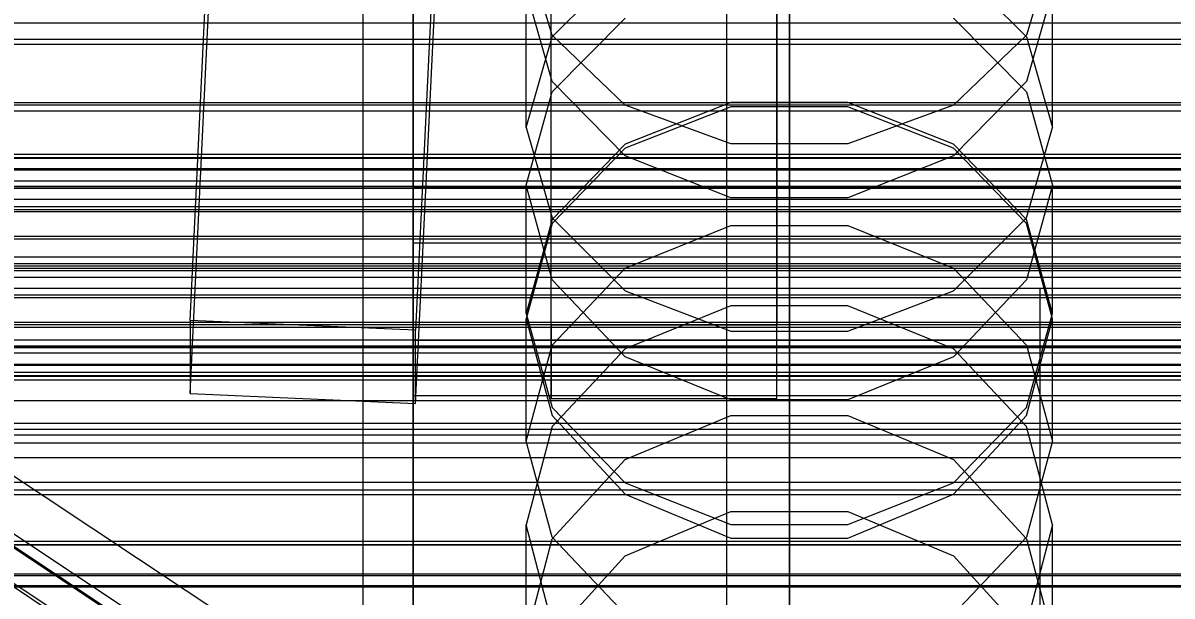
# Model space of a CAD drawing. Header units: millimetres. Extents: x -191664 to 191490, y -197311 to 10263.
# Drawn here: x -191.1 to -99.5, y -30084.5 to -30038.8 of the extents above; entities that cross this region are included whole.
import ezdxf

# ---------------------------------------------------------------- set-up
doc = ezdxf.new("R2010")
doc.units = ezdxf.units.MM
for name, color, linetype, lineweight in [('COTAS_USUARIO', 1, 'Continuous', 0), ('frontal_briquetadora', 7, 'Continuous', 0), ('frontal_C01', 7, 'Continuous', 0), ('frontal_C02', 7, 'Continuous', 0), ('frontal_C03', 7, 'Continuous', 0), ('frontal_mezcladora', 7, 'Continuous', 0), ('frontal_secador', 7, 'Continuous', 0)]:
    doc.layers.add(name, color=color, linetype=linetype, lineweight=lineweight)
doc.dimstyles.new('PLANTA_100', dxfattribs={"dimtxt": 250, "dimasz": 150, "dimexe": 150, "dimexo": 80, "dimgap": 100, "dimtad": 1, "dimtih": 1, "dimtoh": 1, "dimdec": 1, "dimdsep": 46, "dimcen": 0.09, "dimclrd": 1, "dimclre": 1, "dimclrt": 1, "dimadec": 0, "dimazin": 0, "dimtfac": 1, "dimtdec": 4, "dimtofl": 0, "dimtmove": 0, "dimatfit": 3, "dimfxl": 1, "dimtolj": 1, "dimtzin": 0, "dimarcsym": 0})

# ---------------------------------------------------------------- blocks, each defined once
blk = doc.blocks.new('*D109')
at = {"layer": 'COTAS_USUARIO', "color": 1, "lineweight": -2, "transparency": 16777216}
for p, q in [((-80, -28700), (-1350, -28700)), ((-1200, -31850), (-1200, -28850)), ((-80, -32000), (-1350, -32000))]:
    blk.add_line(p, q, dxfattribs=at)
at = {"layer": 'COTAS_USUARIO', "color": 1, "transparency": 16777216}
for points in [[(-1225, -28850), (-1175, -28850), (-1200, -28700)], [(-1225, -31850), (-1175, -31850), (-1200, -32000)]]:
    blk.add_solid(points, dxfattribs=at)
at = {"layer": 'Defpoints', "color": 0, "transparency": 16777216}
for p in [(-1200, -28700), (0, -28700), (0, -32000)]:
    blk.add_point(p, dxfattribs=at)
blk = doc.blocks.new('*D111')
at = {"layer": 'COTAS_USUARIO', "color": 1, "lineweight": -2, "transparency": 16777216}
for p, q in [((-80, -27700), (-1350, -27700)), ((-1200, -31850), (-1200, -27850)), ((-80, -32000), (-1350, -32000))]:
    blk.add_line(p, q, dxfattribs=at)
at = {"layer": 'COTAS_USUARIO', "color": 1, "transparency": 16777216}
for points in [[(-1225, -27850), (-1175, -27850), (-1200, -27700)], [(-1225, -31850), (-1175, -31850), (-1200, -32000)]]:
    blk.add_solid(points, dxfattribs=at)
at = {"layer": 'Defpoints', "color": 0, "transparency": 16777216}
for p in [(-1200, -27700), (0, -27700), (0, -32000)]:
    blk.add_point(p, dxfattribs=at)
blk = doc.blocks.new('*D121')
at = {"layer": 'COTAS_USUARIO', "color": 1, "lineweight": -2, "transparency": 16777216}
for p, q in [((-80, -29000), (-1350, -29000)), ((-1200, -31850), (-1200, -29150)), ((-80, -32000), (-1350, -32000))]:
    blk.add_line(p, q, dxfattribs=at)
at = {"layer": 'COTAS_USUARIO', "color": 1, "transparency": 16777216}
for points in [[(-1225, -29150), (-1175, -29150), (-1200, -29000)], [(-1225, -31850), (-1175, -31850), (-1200, -32000)]]:
    blk.add_solid(points, dxfattribs=at)
at = {"layer": 'Defpoints', "color": 0, "transparency": 16777216}
for p in [(-1200, -29000), (0, -29000), (0, -32000)]:
    blk.add_point(p, dxfattribs=at)

msp = doc.modelspace()

# ---------------------------------------------------------------- linework, layer by layer
at = {"layer": 'frontal_briquetadora', "color": 8, "true_color": 0x6f7d84}
for p, q in [((-164, -30100), (-164, -29920)), ((-160, -30100), (-160, -29920))]:
    msp.add_line(p, q, dxfattribs=at)
at = {"layer": 'frontal_briquetadora', "color": 9, "true_color": 0xb9c3c2}
for p, q in [((-160, -30023.957), (-160, -30039.018)), ((-160, -30042.788), (-160, -30028.189)), ((-160, -30047.119), (-160, -30033.016)), ((-148.92, -30039.824), (-151, -30032.877)), ((-109, -30032.877), (-111.08, -30039.824)), ((-160, -30034.411), (-160, -30050.411)), ((-148.92, -30039.942), (-143.093, -30034.145)), ((-116.907, -30034.145), (-111.08, -30039.942)), ((-160, -30050.92), (-160, -30034.901)), ((-160, -30051.97), (-160, -30034.938)), ((-160, -30051.43), (-160, -30035.393)), ((-160, -30036.139), (-160, -30051.199)), ((-148.92, -30043.507), (-151, -30036.213)), ((-151, -30047.171), (-151, -30036.213)), ((-109, -30036.213), (-111.08, -30043.507)), ((-109, -30047.171), (-109, -30036.213)), ((-148.92, -30044.338), (-143.094, -30038.466)), ((-116.906, -30038.466), (-111.08, -30044.338)), ((-160, -30039.018), (-160, -30056.386)), ((-151, -30047.171), (-148.92, -30039.942)), ((-143.093, -30045.396), (-148.92, -30039.824)), ((-111.08, -30039.824), (-116.907, -30045.396)), ((-111.08, -30039.942), (-109, -30047.171)), ((-160, -30060.009), (-160, -30042.788)), ((-143.094, -30049.448), (-148.92, -30043.507)), ((-111.08, -30043.507), (-116.906, -30049.448)), ((-151, -30051.77), (-148.92, -30044.338)), ((-111.08, -30044.338), (-109, -30051.77)), ((-134.674, -30045.526), (-143.094, -30048.831)), ((-134.673, -30045.18), (-143.093, -30048.514)), ((-134.673, -30048.488), (-143.093, -30045.396)), ((-125.326, -30045.526), (-134.674, -30045.526)), ((-125.327, -30045.18), (-134.673, -30045.18)), ((-116.907, -30048.514), (-125.327, -30045.18)), ((-116.907, -30045.396), (-125.327, -30048.488)), ((-116.906, -30048.831), (-125.326, -30045.526)), ((-160, -30064.151), (-160, -30047.119)), ((-151, -30047.171), (-148.92, -30054.4)), ((-111.08, -30054.4), (-109, -30047.171)), ((-143.093, -30048.514), (-148.92, -30054.522)), ((-125.327, -30048.488), (-134.673, -30048.488)), ((-111.08, -30054.522), (-116.907, -30048.514)), ((-143.094, -30048.831), (-148.92, -30054.842)), ((-134.674, -30052.781), (-143.094, -30049.448)), ((-116.906, -30049.448), (-125.326, -30052.781)), ((-111.08, -30054.842), (-116.906, -30048.831)), ((-160, -30050.411), (-160, -30066.987)), ((-160, -30067.514), (-160, -30050.92)), ((-160, -30051.199), (-160, -30068.567)), ((-160, -30068.041), (-160, -30051.43)), ((-160, -30051.97), (200, -30051.97)), ((-160, -30069.338), (-160, -30051.97)), ((-148.92, -30059.324), (-151, -30051.77)), ((-151, -30062.014), (-151, -30051.77)), ((-109, -30051.77), (-111.08, -30059.324)), ((-109, -30062.014), (-109, -30051.77)), ((-125.326, -30052.781), (-134.674, -30052.781)), ((-148.92, -30054.522), (-151, -30062.014)), ((-148.92, -30054.842), (-151, -30062.443)), ((-148.92, -30054.4), (-143.093, -30060.197)), ((-143.093, -30058.398), (-134.673, -30054.99)), ((-134.673, -30054.99), (-125.327, -30054.99)), ((-125.327, -30054.99), (-116.907, -30058.398)), ((-116.907, -30060.197), (-111.08, -30054.4)), ((-109, -30062.014), (-111.08, -30054.522)), ((-109, -30062.443), (-111.08, -30054.842)), ((-160, -30056.386), (200, -30056.386)), ((-160, -30056.386), (-160, -30073.418)), ((-148.92, -30064.539), (-143.093, -30058.398)), ((-116.907, -30058.398), (-111.08, -30064.539)), ((-143.094, -30065.466), (-148.92, -30059.324)), ((-111.08, -30059.324), (-116.906, -30065.466)), ((-160, -30060.009), (200, -30060.009)), ((-160, -30060.009), (-160, -30077.23)), ((-143.093, -30060.197), (-134.673, -30063.414)), ((-125.327, -30063.414), (-116.907, -30060.197)), ((-134.674, -30061.412), (-143.094, -30064.828)), ((-125.326, -30061.412), (-134.674, -30061.412)), ((-116.906, -30064.828), (-125.326, -30061.412)), ((-151, -30062.014), (-148.92, -30069.506)), ((-111.08, -30069.506), (-109, -30062.014)), ((-151, -30072.197), (-151, -30062.443)), ((-151, -30062.443), (-148.92, -30070.159)), ((-111.08, -30070.159), (-109, -30062.443)), ((-109, -30072.197), (-109, -30062.443)), ((-160, -30064.151), (200, -30064.151)), ((-160, -30081.519), (-160, -30064.151)), ((-134.673, -30063.414), (-125.327, -30063.414)), ((-151, -30072.197), (-148.92, -30064.539)), ((-143.094, -30064.828), (-148.92, -30071.036)), ((-111.08, -30071.036), (-116.906, -30064.828)), ((-111.08, -30064.539), (-109, -30072.197)), ((-134.674, -30068.909), (-143.094, -30065.466)), ((-116.906, -30065.466), (-125.326, -30068.909)), ((-160, -30066.987), (-160, -30084.097)), ((-160, -30084.64), (-160, -30067.514)), ((-160, -30085.184), (-160, -30068.041)), ((-160, -30068.567), (200, -30068.567)), ((-160, -30068.567), (-160, -30085.599)), ((-160, -30084.398), (-160, -30069.338)), ((-148.92, -30069.506), (-143.093, -30075.515)), ((-125.326, -30068.909), (-134.674, -30068.909)), ((-116.907, -30075.515), (-111.08, -30069.506)), ((-148.92, -30070.159), (-143.094, -30076.428)), ((-143.093, -30073.656), (-134.673, -30070.144)), ((-134.673, -30070.144), (-125.327, -30070.144)), ((-125.327, -30070.144), (-116.907, -30073.656)), ((-116.906, -30076.428), (-111.08, -30070.159)), ((-148.92, -30071.036), (-151, -30078.875)), ((-109, -30078.875), (-111.08, -30071.036)), ((-148.92, -30079.855), (-151, -30072.197)), ((-109, -30072.197), (-111.08, -30079.855)), ((-160, -30073.418), (-160, -30087.52)), ((-148.92, -30079.984), (-143.093, -30073.656)), ((-116.907, -30073.656), (-111.08, -30079.984)), ((-143.093, -30075.515), (-134.673, -30078.849)), ((-125.327, -30078.849), (-116.907, -30075.515)), ((-143.094, -30076.428), (-134.674, -30079.94)), ((-125.326, -30079.94), (-116.906, -30076.428)), ((-160, -30077.23), (-160, -30091.829)), ((-143.094, -30081.332), (-134.674, -30077.812)), ((-134.674, -30077.812), (-125.326, -30077.812)), ((-125.326, -30077.812), (-116.906, -30081.332)), ((-148.92, -30086.819), (-151, -30078.875)), ((-151, -30087.875), (-151, -30078.875)), ((-134.673, -30078.849), (-125.327, -30078.849)), ((-109, -30078.875), (-111.08, -30086.82)), ((-109, -30087.875), (-109, -30078.875)), ((-151, -30087.875), (-148.92, -30079.984)), ((-143.093, -30085.996), (-148.92, -30079.855)), ((-134.674, -30079.94), (-125.326, -30079.94)), ((-111.08, -30079.855), (-116.907, -30085.996)), ((-111.08, -30079.984), (-109, -30087.875)), ((-160, -30096.579), (-160, -30081.519)), ((-148.92, -30087.722), (-143.094, -30081.332)), ((-116.906, -30081.332), (-111.08, -30087.722)), ((-160, -30084.097), (-160, -30101.698)), ((-160, -30094.857), (-160, -30084.398))]:
    msp.add_line(p, q, dxfattribs=at)
at = {"layer": 'frontal_C01', "color": 139, "true_color": 0x345e4e}
for p, q in [((-130, -30116.064), (-130, -29803.877)), ((-130, -29809.565), (-130, -30121.752)), ((-130, -30116.064), (-228.298, -30050.821)), ((-228.298, -30056.508), (-130, -30121.752))]:
    msp.add_line(p, q, dxfattribs=at)
at = {"layer": 'frontal_C01', "color": 252, "true_color": 0x83939a}
for p, q in [((-332.629, -29987.137), (-148.32, -30109.469)), ((-331.181, -29987.13), (-146.872, -30109.461)), ((-334.938, -29988.584), (-150.629, -30110.916)), ((-330.692, -29988.563), (-146.383, -30110.895)), ((-331.197, -29991.34), (-146.887, -30113.671))]:
    msp.add_line(p, q, dxfattribs=at)
at = {"layer": 'frontal_C01', "color": 139, "true_color": 0x354b57}
for p, q in [((430, -30075.498), (-430, -30075.498)), ((430, -30080.498), (-430, -30080.498))]:
    msp.add_line(p, q, dxfattribs=at)
at = {"layer": 'frontal_C02', "color": 139, "true_color": 0x345e4e}
for p, q in [((-130, -30253.153), (-130, -29968.332)), ((-130, -29974.073), (-130, -30258.894))]:
    msp.add_line(p, q, dxfattribs=at)
at = {"layer": 'frontal_C02', "color": 139, "true_color": 0x354b57}
for p, q in [((-177.811, -30062.563), (-174.943, -30003.186)), ((-156.962, -30003.981), (-159.83, -30063.358)), ((-177.811, -30068.41), (-174.943, -30009.033)), ((-159.83, -30069.204), (-156.962, -30009.827)), ((-149, -30062.959), (-149, -30017.437)), ((-131, -30017.437), (-131, -30062.959)), ((-149, -30068.804), (-149, -30023.283)), ((-131, -30068.804), (-131, -30023.283)), ((-425, -30057.502), (425, -30057.502)), ((430, -30059.136), (-430, -30059.136)), ((-159.83, -30063.358), (-177.811, -30062.563)), ((-177.811, -30062.563), (-177.811, -30068.41)), ((-131, -30062.959), (-149, -30062.959)), ((-149, -30062.959), (-149, -30068.804)), ((-131, -30068.804), (-131, -30062.959)), ((430, -30064.136), (-430, -30064.136)), ((-159.83, -30069.204), (-159.83, -30063.358)), ((-177.811, -30068.41), (-159.83, -30069.204)), ((-149, -30068.804), (-131, -30068.804)), ((425, -30068.978), (-425, -30068.978)), ((425, -30072.349), (-425, -30072.349)), ((-425, -30083.825), (425, -30083.825))]:
    msp.add_line(p, q, dxfattribs=at)
at = {"layer": 'frontal_C03', "color": 252, "true_color": 0x83939a}
for p, q in [((-250, -30040.151), (250, -30040.151)), ((-250, -30040.542), (250, -30040.542)), ((-250, -30045.367), (250, -30045.367)), ((-250, -30045.846), (250, -30045.846)), ((250, -30051.465), (-250, -30051.465)), ((-250, -30051.999), (250, -30051.999)), ((-250, -30058.03), (250, -30058.03)), ((-250, -30058.582), (250, -30058.582)), ((-250, -30064.613), (250, -30064.613)), ((-250, -30065.146), (250, -30065.146)), ((-250, -30070.766), (250, -30070.766)), ((-250, -30071.244), (250, -30071.244)), ((-250, -30076.07), (250, -30076.07)), ((-250, -30076.461), (250, -30076.461)), ((-250, -30080.163), (250, -30080.163)), ((-250, -30080.44), (250, -30080.44)), ((-250, -30082.767), (250, -30082.767)), ((-250, -30082.91), (250, -30082.91)), ((-250, -30083.704), (250, -30083.704))]:
    msp.add_line(p, q, dxfattribs=at)
at = {"layer": 'frontal_C03', "color": 9, "true_color": 0xbac6cb}
for p, q in [((-450, -30049.306), (450, -30049.306)), ((-450, -30049.588), (450, -30049.588)), ((-450, -30049.638), (450, -30049.638)), ((-450, -30050.463), (450, -30050.463)), ((-450, -30050.561), (450, -30050.561)), ((-450, -30051.873), (450, -30051.873)), ((-450, -30052.011), (450, -30052.011)), ((-450, -30053.721), (450, -30053.721)), ((-450, -30053.891), (450, -30053.891)), ((450, -30055.882), (-450, -30055.882)), ((-450, -30056.071), (450, -30056.071)), ((-450, -30058.208), (450, -30058.208)), ((-450, -30058.404), (450, -30058.404)), ((-450, -30060.54), (450, -30060.54)), ((-450, -30060.73), (450, -30060.73)), ((-450, -30062.721), (450, -30062.721)), ((-450, -30062.89), (450, -30062.89)), ((-450, -30064.6), (450, -30064.6)), ((-450, -30064.739), (450, -30064.739)), ((-450, -30066.051), (450, -30066.051)), ((-450, -30066.149), (450, -30066.149)), ((-450, -30066.973), (450, -30066.973)), ((-450, -30067.024), (450, -30067.024)), ((-450, -30067.305), (450, -30067.305))]:
    msp.add_line(p, q, dxfattribs=at)
at = {"layer": 'frontal_C03', "color": 139, "true_color": 0x354b57}
for p, q in [((430, -30066.714), (-430, -30066.714)), ((430, -30071.714), (-430, -30071.714))]:
    msp.add_line(p, q, dxfattribs=at)
at = {"layer": 'frontal_mezcladora', "color": 252, "true_color": 0x8b8c91}
msp.add_line((-260, -30060), (260, -30060), dxfattribs=at)
at = {"layer": 'frontal_secador', "color": 142, "true_color": 0x159eb4}
msp.add_line((-135, -30095), (-135, -29805), dxfattribs=at)
at = {"layer": 'frontal_secador', "color": 253, "true_color": 0xa4b0b5}
for p, q in [((1360, -30038.859), (-1360, -30038.859)), ((1360, -30045.216), (-1360, -30045.216)), ((1250, -30052.924), (-1250, -30052.924)), ((1360, -30053.5), (-1360, -30053.5)), ((1360, -30063.147), (-1360, -30063.147)), ((-1360, -30073.5), (1360, -30073.5)), ((-1250, -30073.5), (1250, -30073.5)), ((1360, -30083.853), (-1360, -30083.853))]:
    msp.add_line(p, q, dxfattribs=at)
at = {"layer": 'frontal_secador', "color": 251, "true_color": 0x536a64}
for p, q in [((-110, -30060), (110, -30060)), ((-110, -30095), (-110, -30060))]:
    msp.add_line(p, q, dxfattribs=at)

# ---------------------------------------------------------------- dimensions: what is measured, and where the dimension line sits
at = {"layer": 'COTAS_USUARIO'}
for p2, picture, middle in [((0, -27700), '*D111', (-1200, -29850)), ((0, -28700), '*D109', (-1200, -30350)), ((0, -29000), '*D121', (-1200, -30500))]:
    dim = msp.add_aligned_dim(p1=(0, -32000), p2=p2, distance=1200, dimstyle='PLANTA_100', dxfattribs=at)
    dim.commit()
    dim.dimension.update_dxf_attribs({"geometry": picture, "text_midpoint": middle})

doc.saveas('drawing.dxf')
